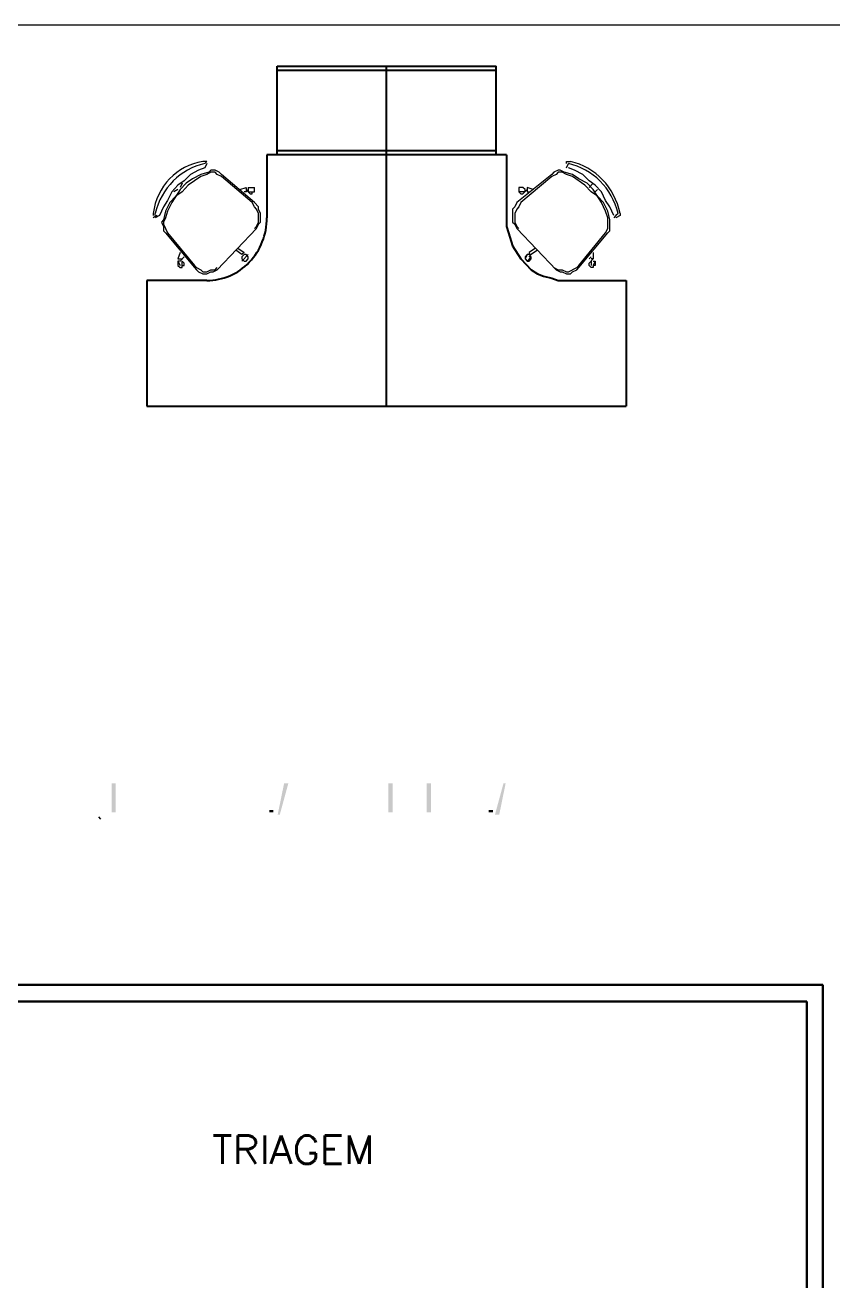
# Model space of a CAD drawing. Header units: millimetres. Extents: x -8 to 5830, y -596 to 3598.
# Drawn here: x 1686.73 to 1690.59, y 2523.61 to 2529.61 of the extents above; entities that cross this region are included whole.
import ezdxf

# ---------------------------------------------------------------- set-up
doc = ezdxf.new("R2010")
doc.units = ezdxf.units.MM
doc.layers.get('0').update_dxf_attribs({"color": 9})

msp = doc.modelspace()

# ---------------------------------------------------------------- linework, layer by layer
at = {"lineweight": 25}
for p, q in [((1692.9999, 2529.6111), (1679.0028, 2529.6111)), ((1687.6005, 2528.9599), (1687.5807, 2528.9599)), ((1687.5906, 2528.9495), (1687.6005, 2528.9599)), ((1687.6005, 2528.9495), (1687.5906, 2528.9288)), ((1689.3181, 2528.9495), (1689.3181, 2528.9599)), ((1689.3181, 2528.9599), (1689.3378, 2528.9599)), ((1689.3181, 2528.9288), (1689.3279, 2528.9495)), ((1687.5215, 2528.8978), (1687.4919, 2528.8668)), ((1687.5314, 2528.8772), (1687.5018, 2528.8565)), ((1687.5709, 2528.8875), (1687.5116, 2528.8461)), ((1687.561, 2528.9185), (1687.5215, 2528.8978)), ((1687.5709, 2528.8978), (1687.5314, 2528.8772)), ((1687.5906, 2528.9288), (1687.561, 2528.9185)), ((1687.6104, 2528.9082), (1687.5709, 2528.8978)), ((1687.6005, 2528.8978), (1687.5709, 2528.8875)), ((1687.6202, 2528.9082), (1687.6005, 2528.8978)), ((1687.6202, 2528.9185), (1687.6104, 2528.9082)), ((1687.64, 2528.9185), (1687.6202, 2528.9185)), ((1687.64, 2528.9082), (1687.6202, 2528.9082)), ((1687.6597, 2528.9082), (1687.64, 2528.9185)), ((1687.6498, 2528.8978), (1687.64, 2528.9082)), ((1687.6696, 2528.8875), (1687.6498, 2528.8978)), ((1687.6696, 2528.8978), (1687.6597, 2528.9082)), ((1687.8275, 2528.7635), (1687.6696, 2528.8978)), ((1687.8176, 2528.7635), (1687.6696, 2528.8875)), ((1689.249, 2528.8978), (1689.0811, 2528.7635)), ((1689.249, 2528.8875), (1689.1009, 2528.7635)), ((1689.2588, 2528.9082), (1689.249, 2528.8978)), ((1689.2687, 2528.8978), (1689.249, 2528.8875)), ((1689.2786, 2528.9185), (1689.2588, 2528.9082)), ((1689.2786, 2528.9082), (1689.2687, 2528.8978)), ((1689.2884, 2528.9185), (1689.2786, 2528.9185)), ((1689.2983, 2528.9082), (1689.2786, 2528.9082)), ((1689.3082, 2528.9082), (1689.2884, 2528.9185)), ((1689.3181, 2528.8978), (1689.2983, 2528.9082)), ((1689.3477, 2528.8978), (1689.3082, 2528.9082)), ((1689.3477, 2528.8875), (1689.3181, 2528.8978)), ((1689.3575, 2528.9185), (1689.3279, 2528.9288)), ((1689.3773, 2528.8772), (1689.3477, 2528.8978)), ((1689.4069, 2528.8461), (1689.3477, 2528.8875)), ((1689.397, 2528.8978), (1689.3575, 2528.9185)), ((1689.4168, 2528.8565), (1689.3773, 2528.8772)), ((1689.4266, 2528.8668), (1689.397, 2528.8978)), ((1687.4327, 2528.8151), (1687.4129, 2528.7738)), ((1687.4623, 2528.8461), (1687.4327, 2528.8151)), ((1687.4722, 2528.8255), (1687.4327, 2528.7635)), ((1687.4623, 2528.8255), (1687.4425, 2528.8151)), ((1687.482, 2528.8151), (1687.4524, 2528.7945)), ((1687.4919, 2528.8668), (1687.4623, 2528.8461)), ((1687.5018, 2528.8565), (1687.4722, 2528.8255)), ((1687.482, 2528.8565), (1687.4722, 2528.8358)), ((1687.5116, 2528.8461), (1687.482, 2528.8151)), ((1687.7584, 2528.8255), (1687.788, 2528.8358)), ((1687.788, 2528.8151), (1687.7782, 2528.8151)), ((1687.788, 2528.8358), (1687.788, 2528.8151)), ((1687.7979, 2528.8255), (1687.788, 2528.8151)), ((1687.7979, 2528.8358), (1687.8275, 2528.8358)), ((1687.7979, 2528.8358), (1687.7979, 2528.8151)), ((1687.7979, 2528.8151), (1687.8275, 2528.8151)), ((1687.7979, 2528.8151), (1687.8078, 2528.8048)), ((1687.8176, 2528.8048), (1687.8176, 2528.8151)), ((1687.8275, 2528.8151), (1687.8275, 2528.8358)), ((1689.1108, 2528.8358), (1689.091, 2528.8358)), ((1689.091, 2528.8358), (1689.091, 2528.8151)), ((1689.1206, 2528.8151), (1689.091, 2528.8151)), ((1689.091, 2528.8151), (1689.1009, 2528.8048)), ((1689.1206, 2528.8255), (1689.1108, 2528.8358)), ((1689.1108, 2528.8048), (1689.1305, 2528.8255)), ((1689.1206, 2528.8151), (1689.1206, 2528.8255)), ((1689.1601, 2528.8255), (1689.1305, 2528.8358)), ((1689.1305, 2528.8358), (1689.1305, 2528.8151)), ((1689.1305, 2528.8151), (1689.1404, 2528.8151)), ((1689.4365, 2528.8151), (1689.4069, 2528.8461)), ((1689.4464, 2528.8255), (1689.4168, 2528.8565)), ((1689.4562, 2528.8461), (1689.4266, 2528.8668)), ((1689.4464, 2528.8565), (1689.4266, 2528.8358)), ((1689.4661, 2528.7945), (1689.4365, 2528.8151)), ((1689.4859, 2528.7635), (1689.4464, 2528.8255)), ((1689.4859, 2528.8151), (1689.4562, 2528.8461)), ((1689.4661, 2528.8255), (1689.4562, 2528.8151)), ((1689.5056, 2528.7738), (1689.4859, 2528.8151)), ((1687.4129, 2528.7738), (1687.3932, 2528.7428)), ((1687.4228, 2528.7635), (1687.4031, 2528.7221)), ((1687.4327, 2528.7635), (1687.4129, 2528.7221)), ((1687.4524, 2528.7945), (1687.4228, 2528.7635)), ((1687.8078, 2528.8048), (1687.8176, 2528.8048)), ((1687.8275, 2528.7428), (1687.8176, 2528.7635)), ((1687.8473, 2528.7428), (1687.8275, 2528.7635)), ((1689.0811, 2528.7635), (1689.0713, 2528.7428)), ((1689.1009, 2528.7635), (1689.091, 2528.7428)), ((1689.1009, 2528.8048), (1689.1108, 2528.8048)), ((1689.4957, 2528.7635), (1689.4661, 2528.7945)), ((1689.5056, 2528.7221), (1689.4859, 2528.7635)), ((1689.5155, 2528.7221), (1689.4957, 2528.7635)), ((1689.5253, 2528.7428), (1689.5056, 2528.7738)), ((1687.3438, 2528.7118), (1687.3438, 2528.7014)), ((1687.3636, 2528.7014), (1687.3438, 2528.6911)), ((1687.3537, 2528.7014), (1687.3537, 2528.7118)), ((1687.3734, 2528.7014), (1687.3537, 2528.6911)), ((1687.3932, 2528.7428), (1687.3734, 2528.7014)), ((1687.4031, 2528.7221), (1687.3932, 2528.6808)), ((1687.4031, 2528.6911), (1687.3932, 2528.6704)), ((1687.4129, 2528.7221), (1687.4031, 2528.6911)), ((1687.8374, 2528.7324), (1687.8275, 2528.7428)), ((1687.8473, 2528.7118), (1687.8374, 2528.7324)), ((1687.8473, 2528.7324), (1687.8473, 2528.7428)), ((1687.8571, 2528.7118), (1687.8473, 2528.7324)), ((1687.8473, 2528.6704), (1687.8473, 2528.7118)), ((1687.8571, 2528.6704), (1687.8571, 2528.7118)), ((1689.0713, 2528.7428), (1689.0614, 2528.7324)), ((1689.0614, 2528.7324), (1689.0614, 2528.6704)), ((1689.0811, 2528.7324), (1689.0713, 2528.7118)), ((1689.0713, 2528.7118), (1689.0713, 2528.6704)), ((1689.091, 2528.7428), (1689.0811, 2528.7324)), ((1689.5155, 2528.6911), (1689.5056, 2528.7221)), ((1689.5253, 2528.6808), (1689.5155, 2528.7221)), ((1689.5155, 2528.6394), (1689.5155, 2528.6911)), ((1689.5451, 2528.7014), (1689.5253, 2528.7428)), ((1689.555, 2528.7014), (1689.5451, 2528.6911)), ((1689.5648, 2528.7118), (1689.555, 2528.7014)), ((1689.5747, 2528.7014), (1689.555, 2528.6911)), ((1689.5747, 2528.7118), (1689.5747, 2528.7014)), ((1687.3932, 2528.6808), (1687.3833, 2528.6704)), ((1687.3833, 2528.6704), (1687.3932, 2528.6498)), ((1687.3932, 2528.6704), (1687.3932, 2528.6601)), ((1687.3932, 2528.6601), (1687.4129, 2528.6187)), ((1687.3932, 2528.6498), (1687.3932, 2528.6291)), ((1687.6498, 2528.443), (1687.8374, 2528.6394)), ((1687.8275, 2528.6394), (1687.8374, 2528.6498)), ((1687.8374, 2528.6498), (1687.8473, 2528.6704)), ((1687.8374, 2528.6394), (1687.8473, 2528.6601)), ((1687.8473, 2528.6601), (1687.8571, 2528.6704)), ((1689.0614, 2528.6704), (1689.0713, 2528.6601)), ((1689.0713, 2528.6704), (1689.0811, 2528.6498)), ((1689.0713, 2528.6601), (1689.0811, 2528.6394)), ((1689.0811, 2528.6498), (1689.091, 2528.6394)), ((1689.0811, 2528.6394), (1689.2687, 2528.443)), ((1689.5056, 2528.6187), (1689.5155, 2528.6394)), ((1689.5253, 2528.6291), (1689.5253, 2528.6808)), ((1687.3932, 2528.6291), (1687.4031, 2528.6187)), ((1687.4031, 2528.6187), (1687.5413, 2528.4534)), ((1687.4129, 2528.6187), (1687.5413, 2528.4637)), ((1689.3773, 2528.4534), (1689.5155, 2528.6187)), ((1689.3773, 2528.4637), (1689.5056, 2528.6187)), ((1689.5155, 2528.6187), (1689.5253, 2528.6291)), ((1687.4722, 2528.5257), (1687.4623, 2528.4947)), ((1687.7683, 2528.5154), (1687.7387, 2528.5361)), ((1687.7485, 2528.5464), (1687.7782, 2528.5257)), ((1687.7782, 2528.5257), (1687.7683, 2528.5154)), ((1687.7979, 2528.5154), (1687.7683, 2528.4844)), ((1687.7782, 2528.5154), (1687.7683, 2528.505)), ((1687.788, 2528.5154), (1687.7782, 2528.5154)), ((1687.7979, 2528.505), (1687.788, 2528.5154)), ((1689.1305, 2528.5154), (1689.1206, 2528.4947)), ((1689.1305, 2528.5154), (1689.1206, 2528.505)), ((1689.1502, 2528.5154), (1689.1305, 2528.5154)), ((1689.17, 2528.5464), (1689.1404, 2528.5257)), ((1689.1404, 2528.5257), (1689.1404, 2528.5154)), ((1689.1404, 2528.505), (1689.1502, 2528.5154)), ((1689.1799, 2528.5361), (1689.1502, 2528.5154)), ((1689.4464, 2528.5257), (1689.4464, 2528.4947)), ((1687.4623, 2528.4947), (1687.482, 2528.4947)), ((1687.4623, 2528.4844), (1687.4722, 2528.4637)), ((1687.4722, 2528.4844), (1687.4623, 2528.4844)), ((1687.4623, 2528.4844), (1687.4623, 2528.4637)), ((1687.4623, 2528.4637), (1687.4722, 2528.4534)), ((1687.4919, 2528.505), (1687.4722, 2528.4844)), ((1687.4722, 2528.4534), (1687.482, 2528.4534)), ((1687.4919, 2528.474), (1687.482, 2528.4844)), ((1687.482, 2528.4534), (1687.482, 2528.4844)), ((1687.482, 2528.4637), (1687.4919, 2528.4637)), ((1687.4919, 2528.4637), (1687.4919, 2528.474)), ((1687.5413, 2528.4637), (1687.5511, 2528.4534)), ((1687.5413, 2528.4534), (1687.5511, 2528.443)), ((1687.5511, 2528.4534), (1687.5709, 2528.443)), ((1687.64, 2528.443), (1687.6498, 2528.4534)), ((1687.7683, 2528.505), (1687.7683, 2528.4947)), ((1687.7683, 2528.4947), (1687.7782, 2528.4844)), ((1687.7782, 2528.4844), (1687.788, 2528.4844)), ((1687.788, 2528.4844), (1687.7979, 2528.4947)), ((1687.7979, 2528.4947), (1687.7979, 2528.505)), ((1689.1206, 2528.505), (1689.1206, 2528.4947)), ((1689.1206, 2528.4947), (1689.1305, 2528.4844)), ((1689.1502, 2528.505), (1689.1305, 2528.4844)), ((1689.1305, 2528.4844), (1689.1404, 2528.4844)), ((1689.1502, 2528.505), (1689.1404, 2528.505)), ((1689.1404, 2528.4844), (1689.1502, 2528.4947)), ((1689.1502, 2528.4947), (1689.1502, 2528.505)), ((1689.2588, 2528.4534), (1689.2786, 2528.443)), ((1689.3279, 2528.4327), (1689.3674, 2528.4534)), ((1689.3674, 2528.4534), (1689.3773, 2528.4637)), ((1689.3674, 2528.443), (1689.3773, 2528.4534)), ((1689.4365, 2528.505), (1689.4266, 2528.4947)), ((1689.4266, 2528.474), (1689.4464, 2528.4947)), ((1689.4266, 2528.4637), (1689.4266, 2528.474)), ((1689.4365, 2528.4534), (1689.4266, 2528.4637)), ((1689.4464, 2528.4947), (1689.4365, 2528.4947)), ((1689.4365, 2528.4844), (1689.4365, 2528.4637)), ((1689.4464, 2528.4534), (1689.4365, 2528.4534)), ((1689.4562, 2528.4844), (1689.4464, 2528.4637)), ((1689.4464, 2528.4844), (1689.4562, 2528.4844)), ((1689.4562, 2528.4637), (1689.4464, 2528.4637)), ((1689.4464, 2528.4637), (1689.4464, 2528.4534)), ((1689.4562, 2528.4844), (1689.4562, 2528.4637)), ((1687.5511, 2528.443), (1687.561, 2528.4327)), ((1687.561, 2528.4327), (1687.5807, 2528.4224)), ((1687.5709, 2528.443), (1687.5807, 2528.4327)), ((1687.5807, 2528.4327), (1687.6005, 2528.4327)), ((1687.5807, 2528.4224), (1687.6005, 2528.4224)), ((1687.6005, 2528.4327), (1687.6202, 2528.443)), ((1687.6005, 2528.4224), (1687.6202, 2528.4327)), ((1687.6202, 2528.443), (1687.64, 2528.443)), ((1687.6202, 2528.4327), (1687.6301, 2528.4327)), ((1687.6301, 2528.4327), (1687.6498, 2528.443)), ((1689.2687, 2528.443), (1689.2884, 2528.4327)), ((1689.2786, 2528.443), (1689.2983, 2528.443)), ((1689.2884, 2528.4327), (1689.2983, 2528.4327)), ((1689.2983, 2528.443), (1689.3181, 2528.4327)), ((1689.2983, 2528.4327), (1689.3181, 2528.4224)), ((1689.3181, 2528.4327), (1689.3279, 2528.4327)), ((1689.3181, 2528.4224), (1689.3378, 2528.4224)), ((1689.3378, 2528.4224), (1689.3477, 2528.4327)), ((1689.3477, 2528.4327), (1689.3674, 2528.443)), ((1687.0941, 2525.8191), (1687.0839, 2525.8297)), ((1686.9019, 2525.0276), (1686.752, 2525.0276)), ((1688.5144, 2525.0276), (1687.6575, 2525.0276)), ((1688.7149, 2525.0276), (1688.5629, 2525.0276)), ((1688.9407, 2525.0276), (1688.7888, 2525.0276)), ((1689.1665, 2525.0276), (1689.0167, 2525.0276)), ((1689.3924, 2525.0276), (1689.2425, 2525.0276))]:
    msp.add_line(p, q, dxfattribs=at)
at = {"lineweight": 20}
for p, q in [((1687.9953, 2529.6111), (1687.8473, 2529.6111)), ((1689.1305, 2529.6111), (1689.2884, 2529.6111)), ((1690.4335, 2529.6111), (1690.5717, 2529.6111))]:
    msp.add_line(p, q, dxfattribs=at)
at = {"lineweight": 40}
for p, q in [((1687.9361, 2528.9909), (1687.9361, 2529.4147)), ((1687.9361, 2529.4147), (1688.9824, 2529.4147)), ((1688.4593, 2527.7918), (1688.4593, 2529.4147)), ((1688.9824, 2528.9909), (1688.9824, 2529.4147)), ((1688.9824, 2529.394), (1687.9361, 2529.394)), ((1689.0318, 2528.9909), (1687.8867, 2528.9909)), ((1687.8867, 2528.9909), (1687.8867, 2528.6911)), ((1687.9361, 2529.0115), (1688.9824, 2529.0115)), ((1689.0318, 2528.9909), (1689.0318, 2528.6498)), ((1689.0318, 2528.6498), (1689.0417, 2528.6187)), ((1689.0417, 2528.6187), (1689.0614, 2528.5567)), ((1689.0614, 2528.5567), (1689.1009, 2528.4947)), ((1689.1009, 2528.4947), (1689.1502, 2528.443)), ((1687.6005, 2528.3913), (1687.3142, 2528.3913)), ((1687.3142, 2528.3913), (1687.3142, 2527.7918)), ((1689.1502, 2528.443), (1689.1799, 2528.4224)), ((1689.1799, 2528.4224), (1689.2095, 2528.412)), ((1689.2095, 2528.412), (1689.249, 2528.4017)), ((1689.249, 2528.4017), (1689.2786, 2528.3913)), ((1689.2786, 2528.3913), (1689.6043, 2528.3913)), ((1689.6043, 2528.3913), (1689.6043, 2527.7918)), ((1687.3142, 2527.7918), (1689.6043, 2527.7918))]:
    msp.add_line(p, q, dxfattribs=at)
at = {"lineweight": 50}
for p, q in [((1690.5426, 2525.0276), (1686.083, 2525.0276)), ((1690.5426, 2522.4408), (1690.5426, 2525.0276)), ((1690.4667, 2524.948), (1686.1611, 2524.948)), ((1690.4667, 2522.1036), (1690.4667, 2524.948))]:
    msp.add_line(p, q, dxfattribs=at)
at = {"lineweight": 60}
for p, q in [((1687.7166, 2524.3071), (1687.6322, 2524.3071)), ((1687.6744, 2524.1723), (1687.6744, 2524.3071)), ((1687.7482, 2524.3071), (1687.7482, 2524.1723)), ((1687.7482, 2524.3071), (1687.8031, 2524.3071)), ((1687.82, 2524.3005), (1687.8031, 2524.3071)), ((1687.82, 2524.3005), (1687.8284, 2524.2939)), ((1687.8284, 2524.2563), (1687.82, 2524.2497)), ((1687.8348, 2524.2806), (1687.8284, 2524.2939)), ((1687.8348, 2524.2673), (1687.8284, 2524.2563)), ((1687.8348, 2524.2673), (1687.8348, 2524.2806)), ((1687.877, 2524.1723), (1687.877, 2524.3071)), ((1687.9065, 2524.1723), (1687.9551, 2524.3071)), ((1687.9551, 2524.3071), (1688.0036, 2524.1723)), ((1688.0353, 2524.274), (1688.0289, 2524.2563)), ((1688.0289, 2524.2231), (1688.0289, 2524.2563)), ((1688.0416, 2524.2872), (1688.0353, 2524.274)), ((1688.0416, 2524.2872), (1688.0543, 2524.3005)), ((1688.0669, 2524.3071), (1688.0543, 2524.3005)), ((1688.0901, 2524.3071), (1688.0669, 2524.3071)), ((1688.1028, 2524.3005), (1688.0901, 2524.3071)), ((1688.1155, 2524.2872), (1688.1028, 2524.3005)), ((1688.1218, 2524.274), (1688.1155, 2524.2872)), ((1688.164, 2524.1723), (1688.164, 2524.3071)), ((1688.164, 2524.3071), (1688.2442, 2524.3071)), ((1688.3286, 2524.1723), (1688.2801, 2524.3071)), ((1688.2801, 2524.1723), (1688.2801, 2524.3071)), ((1688.3772, 2524.3071), (1688.3286, 2524.1723)), ((1688.3772, 2524.1723), (1688.3772, 2524.3071)), ((1687.7482, 2524.243), (1687.8031, 2524.243)), ((1687.7904, 2524.243), (1687.8348, 2524.1723)), ((1687.8031, 2524.243), (1687.82, 2524.2497)), ((1687.9867, 2524.2165), (1687.9255, 2524.2165)), ((1688.0289, 2524.2231), (1688.0353, 2524.2032)), ((1688.0353, 2524.2032), (1688.0416, 2524.19)), ((1688.0901, 2524.2231), (1688.1218, 2524.2231)), ((1688.1155, 2524.19), (1688.1218, 2524.2032)), ((1688.1218, 2524.2231), (1688.1218, 2524.2032)), ((1688.164, 2524.243), (1688.2126, 2524.243)), ((1688.0543, 2524.1789), (1688.0416, 2524.19)), ((1688.0669, 2524.1723), (1688.0543, 2524.1789)), ((1688.0669, 2524.1723), (1688.0901, 2524.1723)), ((1688.0901, 2524.1723), (1688.1028, 2524.1789)), ((1688.1155, 2524.19), (1688.1028, 2524.1789)), ((1688.164, 2524.1723), (1688.2442, 2524.1723))]:
    msp.add_line(p, q, dxfattribs=at)
at = {"lineweight": 25}
for centre, major_axis, start_param, end_param in [((1687.619, 2528.6717), (0, 0.2909), 0.138128, 1.432668), ((1687.6516, 2528.6346), (0, 0.3213), 0.200041, 1.328208), ((1689.2647, 2528.6322), (0, 0.3242), -1.322724, -0.205525), ((1689.2736, 2528.6446), (0, 0.3223), -1.360823, -0.209974)]:
    msp.add_ellipse(centre, major_axis=major_axis, ratio=0.954968, start_param=start_param, end_param=end_param, dxfattribs=at)
at = {"lineweight": 40}
msp.add_ellipse((1687.6021, 2528.6894), major_axis=(0, 0.298), ratio=0.954968, start_param=3.135812, end_param=4.718169, dxfattribs=at)
at = {"lineweight": 70, "transparency": 33554559}
for points in [[(1687.1654, 2525.8511), (1687.1654, 2525.9896), (1687.145, 2525.8511), (1687.145, 2525.9896)], [(1687.9694, 2525.9896), (1687.9898, 2525.9896), (1687.9389, 2525.8404), (1687.949, 2525.8404)], [(1688.4885, 2525.8511), (1688.4885, 2525.9896), (1688.4681, 2525.8511), (1688.4681, 2525.9896)], [(1688.6717, 2525.8511), (1688.6717, 2525.9896), (1688.6513, 2525.8511), (1688.6513, 2525.9896)], [(1689.0177, 2525.9896), (1689.0279, 2525.9896), (1688.977, 2525.8404), (1688.9974, 2525.8404)], [(1687.9185, 2525.8511), (1687.9185, 2525.8617), (1687.8982, 2525.8511), (1687.8982, 2525.8617)], [(1688.9668, 2525.8511), (1688.9668, 2525.8617), (1688.9465, 2525.8511), (1688.9465, 2525.8617)]]:
    msp.add_solid(points, dxfattribs=at)

doc.saveas('drawing.dxf')
